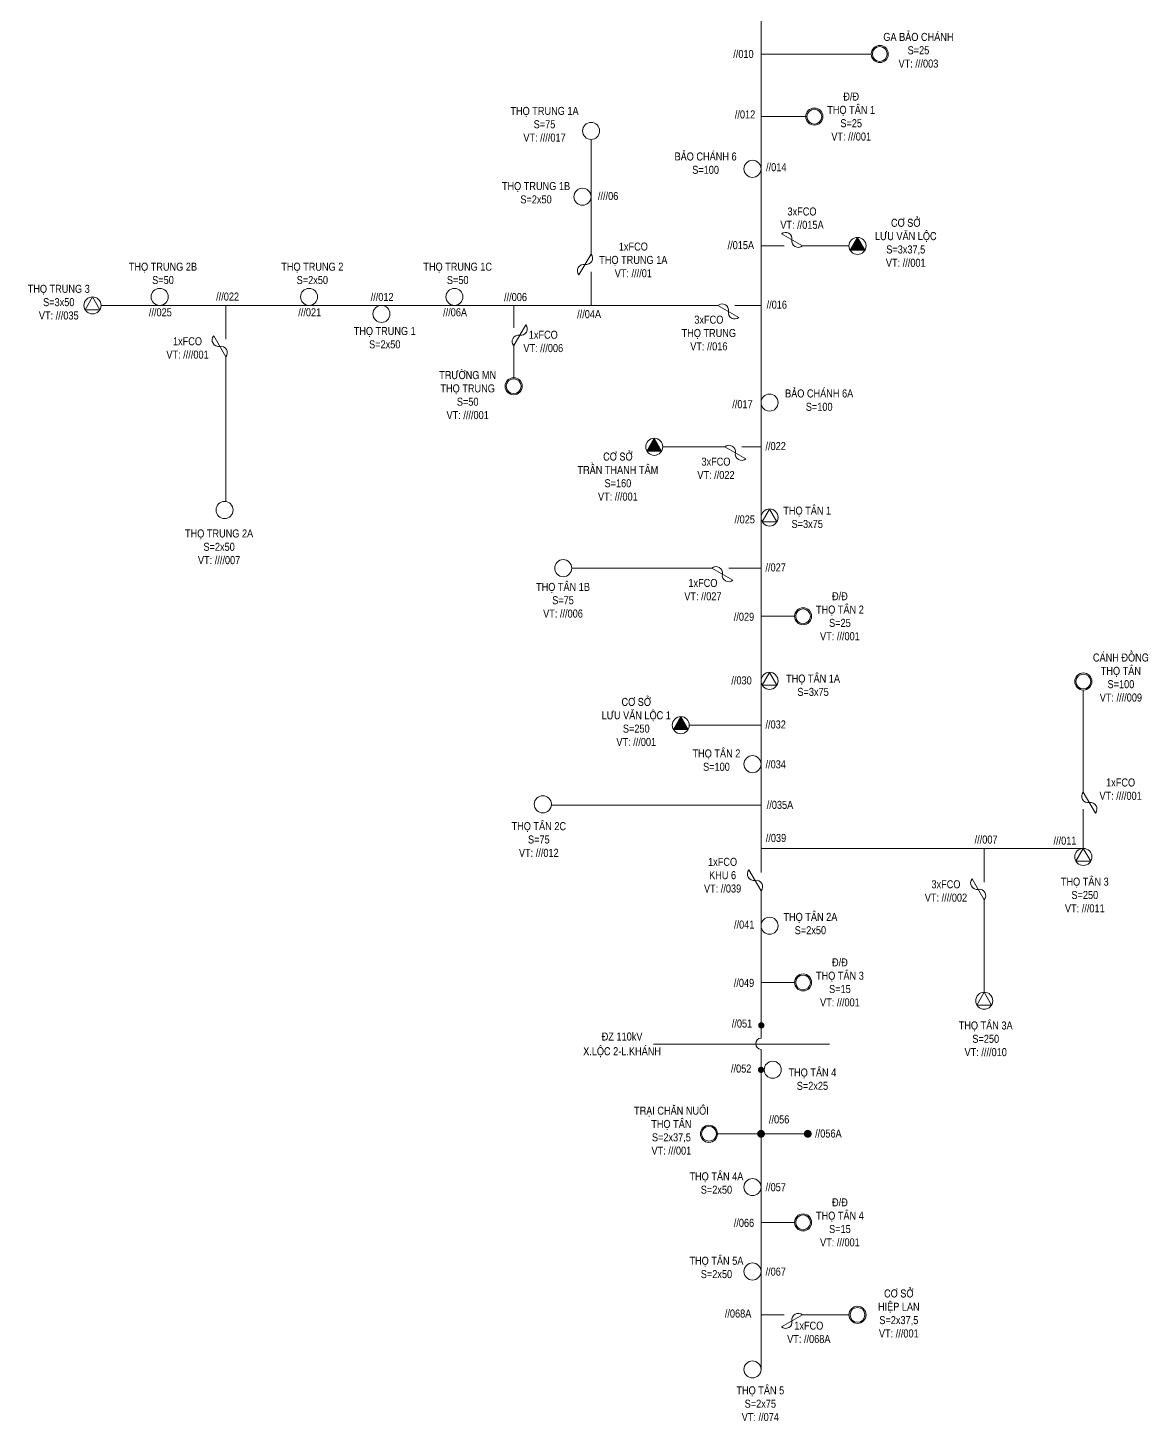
# Model space of a CAD drawing. Header units: inches. Extents: x 3694 to 9715, y -885 to 919.
# Drawn here: x 5339.4 to 5634.5, y 48.9 to 415.8 of the extents above; entities that cross this region are included whole.
import ezdxf

# ---------------------------------------------------------------- set-up
doc = ezdxf.new("R2010")
doc.units = ezdxf.units.IN
doc.header["$LTSCALE"] = 0.2
doc.header["$MEASUREMENT"] = 0
doc.layers.get('0').update_dxf_attribs({"lineweight": 5})
for name, color, linetype, lineweight in [('Day 220kV', 6, 'Continuous', 15), ('TBA', 5, 'Continuous', 9), ('Text', 7, 'Continuous', 9), ('Thiet bi', 3, 'Continuous', 9), ('Tuyen 480', 1, 'Continuous', 13)]:
    doc.layers.add(name, color=color, linetype=linetype, lineweight=lineweight)
doc.styles.add('V-H-C', font='VHELVCN_0.TTF')

# ---------------------------------------------------------------- blocks, each defined once
blk = doc.blocks.new('TBA 1P')
at = {"color": 0}
blk.add_circle((0, 0.8), 0.8, dxfattribs=at)
blk = doc.blocks.new('FCO')
at = {"color": 0}
blk.add_lwpolyline([(0, 0, 0.707499), (0.8, 0.8, -0.707499), (1.6, 1.6, -5.301682)], format="xyb", dxfattribs=at)
blk.add_lwpolyline([(0, 0), (1.6, 1.6)], dxfattribs=at)
blk = doc.blocks.new('TBA 3P')
at = {"color": 0}
blk.add_lwpolyline([(0, 1.6, 0, 1.39, 0), (0, 0.4, 0, 0, 0)], format="xyseb", dxfattribs=at)
blk.add_lwpolyline([(-0.69, 0.4), (0.69, 0.4), (0, 1.6)], close=True, dxfattribs=at)
blk.add_circle((0, 0.8), 0.8, dxfattribs=at)

msp = doc.modelspace()

# ---------------------------------------------------------------- linework, layer by layer
at = {"layer": 'Day 220kV', "elevation": -0.98}
msp.add_lwpolyline([(5504.21, 148.14), (5550.55, 148.14)], dxfattribs=at)
at = {"layer": 'TBA', "color": 1, "elevation": -0.98}
for points in [[(5356.45, 344.98), (5354.5, 341.61), (5358.4, 341.61)], [(5534.77, 289.11), (5532.82, 285.74), (5536.71, 285.74)], [(5534.77, 246.1), (5532.82, 242.73), (5536.71, 242.73)], [(5617.41, 199.73), (5615.46, 196.35), (5619.36, 196.35)], [(5591.31, 161.85), (5589.36, 158.48), (5593.26, 158.48)]]:
    msp.add_lwpolyline(points, close=True, dxfattribs=at)
at = {"layer": 'TBA', "color": 1}
for centre, radius in [((5563.8, 408.94, -0.98), 2.25), ((5563.8, 408.94, -0.98), 1.95), ((5546.57, 392.46, -0.98), 2.25), ((5546.57, 392.46, -0.98), 1.95), ((5467.38, 321.45, -0.98), 2.25), ((5467.38, 321.45, -0.98), 1.95), ((5543.6, 260.86, -0.98), 2.25), ((5543.6, 260.86, -0.98), 1.95), ((5617.41, 243.68, -0.98), 2.25), ((5617.41, 243.68, -0.98), 1.95), ((5543.6, 164.43, -0.98), 2.25), ((5543.6, 164.43, -0.98), 1.95), ((5518.81, 124.56, -0.98), 2.25), ((5518.81, 124.56, -0.98), 1.95), ((5543.6, 101.23, -0.98), 2.25), ((5543.6, 101.23, -0.98), 1.95), ((5557.93, 76.88, -0.98), 2.25), ((5557.93, 76.88, -0.98), 1.95)]:
    msp.add_circle(centre, radius, dxfattribs=at)
at = {"layer": 'TBA', "color": 1, "ltscale": 2}
for centre in [(5356.45, 342.74, -0.98), (5391.23, 288.85, -0.98), (5534.77, 286.87, -0.98), (5534.77, 243.86, -0.98), (5617.41, 197.48, -0.98), (5591.31, 159.61, -0.98)]:
    msp.add_circle(centre, 2.25, dxfattribs=at)
at = {"layer": 'Tuyen 480', "elevation": -0.98}
for points in [[(5532.53, 429.37), (5532.53, 193.36)], [(5532.53, 408.94), (5561.55, 408.94)], [(5532.53, 392.46), (5544.33, 392.46)], [(5487.75, 386.44), (5487.75, 356.27)], [(5532.53, 358.4), (5538.58, 358.4)], [(5543.41, 358.4), (5555.68, 358.4)], [(5487.75, 351.6), (5487.75, 342.74)], [(5521.19, 342.74), (5358.7, 342.74)], [(5391.55, 333.87), (5391.55, 342.74)], [(5467.38, 336.81), (5467.38, 342.74)], [(5532.53, 342.74), (5525.61, 342.74)], [(5467.38, 323.7), (5467.38, 332.14)], [(5391.55, 291.07), (5391.55, 329.2)], [(5523.01, 305.5), (5506.66, 305.5)], [(5532.53, 305.5), (5527.43, 305.5)], [(5519.58, 273.54), (5482.68, 273.54)], [(5532.53, 273.54), (5524, 273.54)], [(5532.53, 260.86), (5541.36, 260.86)], [(5617.41, 214.55), (5617.41, 241.43)], [(5532.53, 232.19), (5513.63, 232.19)], [(5532.53, 211.14), (5477.3, 211.14)], [(5532.53, 199.73), (5617.41, 199.73), (5617.41, 210.02)], [(5591.31, 190.86), (5591.31, 199.73)], [(5591.31, 161.85), (5591.31, 186.19)], [(5532.53, 164.43), (5541.36, 164.43)], [(5544.84, 124.56), (5521.06, 124.56)], [(5532.53, 101.23), (5541.36, 101.23)], [(5532.53, 76.88), (5538.58, 76.88)], [(5543.41, 76.88), (5555.68, 76.88)]]:
    msp.add_lwpolyline(points, dxfattribs=at)
msp.add_lwpolyline([(5532.53, 188.56), (5532.53, 149.79, 0.92351), (5532.53, 146.79), (5532.53, 62.51)], format="xyb", dxfattribs=at)
for points, const_width in [([(5532.18, 153.12, 1), (5533.02, 153.12, 1), (5532.18, 153.12, 2.414214)], 0.809), ([(5532.11, 141.41, 1), (5532.94, 141.41, 1), (5532.11, 141.41, 2.414214)], 0.809), ([(5532, 124.56, 1), (5533.05, 124.56, 1), (5532, 124.56, 2.414214)], 1.01), ([(5544.32, 124.56, 1), (5545.36, 124.56, 1), (5544.32, 124.56, 2.414214)], 1.01)]:
    msp.add_lwpolyline(points, format="xyb", dxfattribs=dict(at, const_width=const_width))

# ---------------------------------------------------------------- block references
at = {"layer": 'TBA', "color": 1, "xscale": 2.809729812779778, "yscale": 2.809729812778642, "zscale": 2.809729812779032}
for name, p, rotation in [('TBA 1P', (5490.01, 388.69, -0.98), 89.99983865452795), ('TBA 1P', (5532.53, 378.7, -0.98), 89.99983865452795), ('TBA 1P', (5487.75, 371.36, -0.98), 89.99983865452795), ('TBA 3P', (5557.93, 356.15, -0.98), 359.9998386545093), ('TBA 1P', (5376.39, 344.98, -0.98), 89.99983865452795), ('TBA 1P', (5415.73, 344.98, -0.98), 89.99983865452795), ('TBA 1P', (5454.02, 344.98, -0.98), 89.99983865452795), ('TBA 1P', (5434.8, 340.49, -0.98), 89.99983865452795), ('TBA 1P', (5537.02, 317.14, -0.98), 89.99983865452795), ('TBA 3P', (5504.41, 303.25, -0.98), 359.9998386545093), ('TBA 1P', (5482.68, 273.54, -0.98), 89.99983865452795), ('TBA 3P', (5511.38, 229.94, -0.98), 359.9998386545093), ('TBA 1P', (5532.53, 221.91, -0.98), 89.99983865452795), ('TBA 1P', (5477.3, 211.34, -0.98), 89.99983865452795), ('TBA 1P', (5537.02, 179.37, -0.98), 89.99983865452795), ('TBA 1P', (5537.85, 141.43, -0.98), 89.99983865452795), ('TBA 1P', (5532.53, 110.53, -0.98), 89.99983865452795), ('TBA 1P', (5532.53, 88.3, -0.98), 89.99983865452795), ('TBA 1P', (5532.53, 62.51, -0.98), 89.99983865452795)]:
    msp.add_blockref(name, p, dxfattribs=dict(at, rotation=rotation))
at = {"layer": 'Thiet bi', "color": 1, "zscale": 2.809729812779032}
for p, xscale, yscale, rotation in [((5543.41, 358.4, -0.98), -2.809729812779333, 2.809729812778642, 14.99983865454783), ((5487.75, 356.27, -0.98), -2.809729812778478, 2.809729812779548, 104.9998386545186), ((5521.19, 342.74, -0.98), -2.809729812778862, 2.809729812778642, 194.999838654512), ((5467.38, 332.14, -0.98), -2.809729812778552, 2.809729812779498, 285.000210160278), ((5391.55, 329.2, -0.98), 2.809729812778442, 2.809729812779551, 74.99983865454466), ((5523.01, 305.5, -0.98), -2.809729812778862, 2.809729812778642, 194.999838654512), ((5519.58, 273.54, -0.98), -2.809729812778862, 2.809729812778642, 194.999838654512), ((5617.41, 214.55, -0.98), 2.809729812778678, 2.809729812778642, 254.9998386545267), ((5532.53, 188.56, -0.98), 2.809729812778678, 2.809729812778642, 74.99983865452674), ((5591.31, 186.19, -0.98), 2.809729812778442, 2.809729812779551, 74.99983865454466), ((5543.41, 76.88, -0.98), 2.809729812779331, 2.809729812778638, 164.9998386545195)]:
    msp.add_blockref('FCO', p, dxfattribs=dict(at, xscale=xscale, yscale=yscale, rotation=rotation))

# ---------------------------------------------------------------- texts
at = {"layer": 'Text', "width": 28.1807, "attachment_point": 5, "style": 'V-H-C'}
for s, insert, char_height in [('GA BAÛO CHAÙNH\\PS=25\\PVT: ///003', (5573.98, 409.92, -0.98), 2.1073), ('//010', (5527.89, 408.94, -0.98), 2.107), ('Ñ/Ñ\\PTHOÏ TAÂN 1\\PS=25\\PVT: ///001', (5556.27, 392.46, -0.98), 2.1073), ('THOÏ TRUNG 1A\\PS=75\\PVT: ////017', (5475.5, 390.43, -0.98), 2.1073), ('//012', (5528.31, 393.02, -0.98), 2.107), ('BAÛO CHAÙNH 6\\PS=100', (5517.92, 380.19, -0.98), 2.1073), ('//014', (5536.53, 379.12, -0.98), 2.107), ('THOÏ TRUNG 1B\\PS=2x50', (5473.26, 372.4, -0.98), 2.1073), ('////06', (5492.25, 371.53, -0.98), 2.107), ('3xFCO\\PVT: //015A', (5543.31, 365.7, -0.98), 2.107), ('CÔ SÔÛ\\PLÖU VAÊN LOÄC\\PS=3x37,5\\PVT: ///001', (5570.64, 359.22, -0.98), 2.1073), ('//015A', (5527.2, 358.59, -0.98), 2.107), ('1xFCO\\PTHOÏ TRUNG 1A\\PVT: ////01', (5498.89, 354.7, -0.98), 2.1073), ('THOÏ TRUNG 2B\\PS=50', (5375.01, 351.16, -0.98), 2.1073), ('THOÏ TRUNG 2\\PS=2x50', (5414.35, 351.16, -0.98), 2.1073), ('THOÏ TRUNG 1C\\PS=50', (5452.63, 351.16, -0.98), 2.1073), ('THOÏ TRUNG 3\\PS=3x50\\PVT: ///035', (5347.56, 343.58, -0.98), 2.1073), ('///022', (5392.03, 345.05, -0.98), 2.107), ('///012', (5432.73, 344.94, -0.98), 2.107), ('///006', (5467.86, 344.92, -0.98), 2.107), ('///025', (5374.32, 340.91, -0.98), 2.107), ('///021', (5413.66, 340.91, -0.98), 2.107), ('///06A', (5451.94, 340.91, -0.98), 2.107), ('///04A', (5487.24, 340.42, -0.98), 2.107), ('//016', (5536.67, 342.91, -0.98), 2.107), ('3xFCO\\PTHOÏ TRUNG\\PVT: //016', (5518.78, 335.45, -0.98), 2.107), ('1xFCO\\PVT: ////001', (5381.47, 331.52, -0.98), 2.1073), ('THOÏ TRUNG 1\\PS=2x50', (5433.42, 334.23, -0.98), 2.1073), ('1xFCO\\PVT: ///006', (5475.17, 333.24, -0.98), 2.107), ('TRÖÔØNG MN\\PTHOÏ TRUNG\\PS=50\\PVT: ////001', (5455.26, 319.11, -0.98), 2.1073), ('BAÛO CHAÙNH 6A\\PS=100', (5547.84, 317.78, -0.98), 2.1073), ('//017', (5527.63, 316.71, -0.98), 2.107), ('CÔ SÔÛ\\PTRAÀN THANH TAÂM\\PS=160\\PVT: ///001', (5494.82, 297.64, -0.98), 2.1073), ('//022', (5536.38, 305.67, -0.98), 2.107), ('3xFCO\\PVT: //022', (5520.65, 299.82, -0.98), 2.107), ('THOÏ TAÂN 1\\PS=3x75', (5544.69, 286.92, -0.98), 2.1073), ('//025', (5528.23, 286.37, -0.98), 2.107), ('THOÏ TRUNG 2A\\PS=2x50\\PVT: ////007', (5389.79, 279.15, -0.98), 2.1073), ('//027', (5536.38, 273.72, -0.98), 2.107), ('THOÏ TAÂN 1B\\PS=75\\PVT: ///006', (5480.37, 265.07, -0.98), 2.1073), ('1xFCO\\PVT: //027', (5517.22, 267.87, -0.98), 2.107), ('Ñ/Ñ\\PTHOÏ TAÂN 2\\PS=25\\PVT: ///001', (5553.3, 260.86, -0.98), 2.1073), ('//029', (5528.03, 260.72, -0.98), 2.107), ('CAÙNH ÑOÀNG\\PTHOÏ TAÂN\\PS=100\\PVT: ////009', (5627.3, 244.72, -0.98), 2.1073), ('THOÏ TAÂN 1A\\PS=3x75', (5546.23, 242.69, -0.98), 2.1073), ('//030', (5527.39, 243.96, -0.98), 2.107), ('CÔ SÔÛ\\PLÖU VAÊN LOÄC 1\\PS=250\\PVT: ///001', (5499.66, 233.02, -0.98), 2.1073), ('//032', (5536.38, 232.36, -0.98), 2.107), ('THOÏ TAÂN 2\\PS=100', (5520.78, 222.97, -0.98), 2.1073), ('//034', (5536.39, 221.86, -0.98), 2.107), ('1xFCO\\PVT: ////001', (5627.23, 215.32, -0.98), 2.1073), ('//035A', (5537.51, 211.18, -0.98), 2.107), ('THOÏ TAÂN 2C\\PS=75\\PVT: ///012', (5474, 202.06, -0.98), 2.1073), ('//039', (5536.46, 202.47, -0.98), 2.107), ('///007', (5591.79, 202.04, -0.98), 2.107), ('///011', (5612.57, 201.76, -0.98), 2.107), ('1xFCO\\PKHU 6\\PVT: //039', (5522.4, 192.66, -0.98), 2.107), ('3xFCO\\PVT: ////002', (5581.23, 188.51, -0.98), 2.1073), ('THOÏ TAÂN 3\\PS=250\\PVT: ///011', (5617.8, 187.44, -0.98), 2.1073), ('//041', (5528.09, 179.65, -0.98), 2.107), ('THOÏ TAÂN 2A\\PS=2x50', (5545.53, 179.92, -0.98), 2.1073), ('Ñ/Ñ\\PTHOÏ TAÂN 3\\PS=15\\PVT: ///001', (5553.3, 164.43, -0.98), 2.1073), ('//049', (5528.03, 164.29, -0.98), 2.107), ('//051', (5527.51, 153.58, -0.98), 2.107), ('THOÏ TAÂN 3A\\PS=250\\PVT: ////010', (5591.7, 149.57, -0.98), 2.1073), ('//052', (5527.29, 141.73, -0.98), 2.107), ('THOÏ TAÂN 4\\PS=2x25', (5546.06, 138.94, -0.98), 2.1073), ('TRAÏI CHAÊN NUOÂI\\PTHOÏ TAÂN\\PS=2x37,5\\PVT: ///001', (5508.91, 125.38, -0.98), 2.1073), ('//056', (5537.29, 128.34, -0.98), 2.107), ('//056A', (5550.26, 124.62, -0.98), 2.107), ('THOÏ TAÂN 4A\\PS=2x50', (5520.78, 111.59, -0.98), 2.1073), ('//057', (5536.39, 110.48, -0.98), 2.107), ('Ñ/Ñ\\PTHOÏ TAÂN 4\\PS=15\\PVT: ///001', (5553.3, 101.23, -0.98), 2.1073), ('//066', (5528.03, 101.09, -0.98), 2.107), ('THOÏ TAÂN 5A\\PS=2x50', (5520.78, 89.36, -0.98), 2.1073), ('//067', (5536.39, 88.25, -0.98), 2.107), ('CÔ SÔÛ\\PHIEÄP LAN\\PS=2x37,5\\PVT: ///001', (5568.81, 77.24, -0.98), 2.107), ('//068A', (5526.48, 77.21, -0.98), 2.107), ('1xFCO\\PVT: //068A', (5545.11, 72.27, -0.98), 2.107), ('THOÏ TAÂN 5\\PS=2x75\\PVT: //074', (5532.34, 53.47, -0.98), 2.1073)]:
    msp.add_mtext(s, dxfattribs=dict(at, insert=insert, char_height=char_height))
at = {"layer": 'Text', "insert": (5495.93, 147.99, -0.98), "char_height": 2.1073, "width": 28.1807, "attachment_point": 5, "line_spacing_factor": 1.1, "style": 'V-H-C'}
msp.add_mtext('ÑZ 110kV \\PX.LOÄC 2-L.KHAÙNH', dxfattribs=at)

doc.saveas('drawing.dxf')
